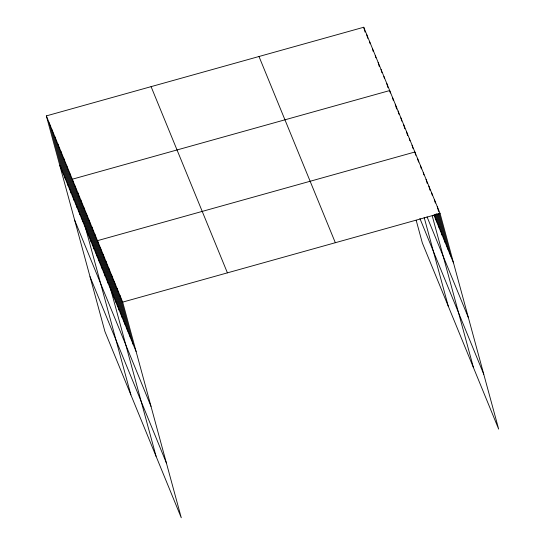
<?xml version="1.0" encoding="UTF-8"?>
<svg xmlns="http://www.w3.org/2000/svg" width="545" height="545" viewBox="0 0 545 545"><rect width="100%" height="100%" fill="white"/><g stroke="black" fill="none" stroke-linecap="round" stroke-linejoin="round"><path stroke-width="0.82" d="M46.339 115.901L122.68 302.107L181.267 517.75L104.926 331.544L46.339 115.901L363.733 27.25L440.074 213.456L498.661 429.099L422.32 242.893L416.182 220.303M122.68 302.107L440.074 213.456M433.902 215.057L453.494 262.847M427.035 216.815L468.4 317.715M419.916 218.511L483.756 374.238M258.991 56.503L335.332 242.709M151.081 86.648L227.415 272.854M59.759 165.298L136.1 351.505M74.665 220.16L151.006 406.366M90.02 276.683L166.361 462.889M437.274 206.63L438.596 211.487M439.038 213.109L450.695 256.021M434.474 199.797L435.353 203.04M438.214 213.565L447.895 249.194M431.674 192.971L432.335 195.403M437.397 214.028L445.095 242.368M428.881 186.145L429.978 190.191M436.361 213.674L442.295 235.542M426.081 179.319L427.178 183.365M435.537 214.137L439.502 228.709M423.281 172.493L423.942 174.918M434.719 214.594L436.702 221.883M420.481 165.66L421.36 168.902M417.681 158.833L418.56 162.076M415.76 155.243L414.881 152.007L97.487 240.658L156.074 456.301M432.246 215.922L473.469 367.65M412.081 145.181L412.96 148.417M409.281 138.355L409.942 140.78M406.481 131.522L407.585 135.576M403.688 124.696L404.785 128.749M400.888 117.87L401.767 121.106M398.088 111.044L398.967 114.28M395.288 104.218L396.61 109.075M392.489 97.385L393.367 100.627M390.349 92.991L389.689 90.559L72.294 179.21L130.882 394.853M424.16 217.428L448.276 306.201M386.807 83.528L387.904 87.575M383.925 76.491L384.361 78.112M381.037 69.453L381.916 72.696M378.155 62.423L379.252 66.47M375.273 55.386L375.927 57.818M372.385 48.355L373.264 51.591M369.503 41.318L370.164 43.75M366.621 34.287L367.718 38.334M363.733 27.25L365.055 32.107M119.88 295.281L133.3 344.672M117.08 288.455L130.5 337.846M114.28 281.622L127.7 331.019M111.48 274.796L124.9 324.193M108.68 267.97L122.1 317.367M105.88 261.144L119.301 310.534M103.08 254.317L116.501 303.708M100.287 247.484L113.707 296.882M94.687 233.832L108.108 283.23M91.887 227.006L105.308 276.397M89.087 220.18L102.508 269.571M86.287 213.347L99.708 262.745M83.487 206.521L96.908 255.918M80.687 199.695L94.108 249.092M77.894 192.869L91.308 242.259M75.094 186.043L88.515 235.433M69.406 172.179L82.826 221.57M66.524 165.142L79.945 214.539M63.642 158.111L77.063 207.502M60.754 151.074L74.174 200.471M57.872 144.043L71.293 193.434M54.991 137.006L68.411 186.404M52.102 129.969L65.523 179.366M49.22 122.938L62.641 172.329"/></g></svg>
